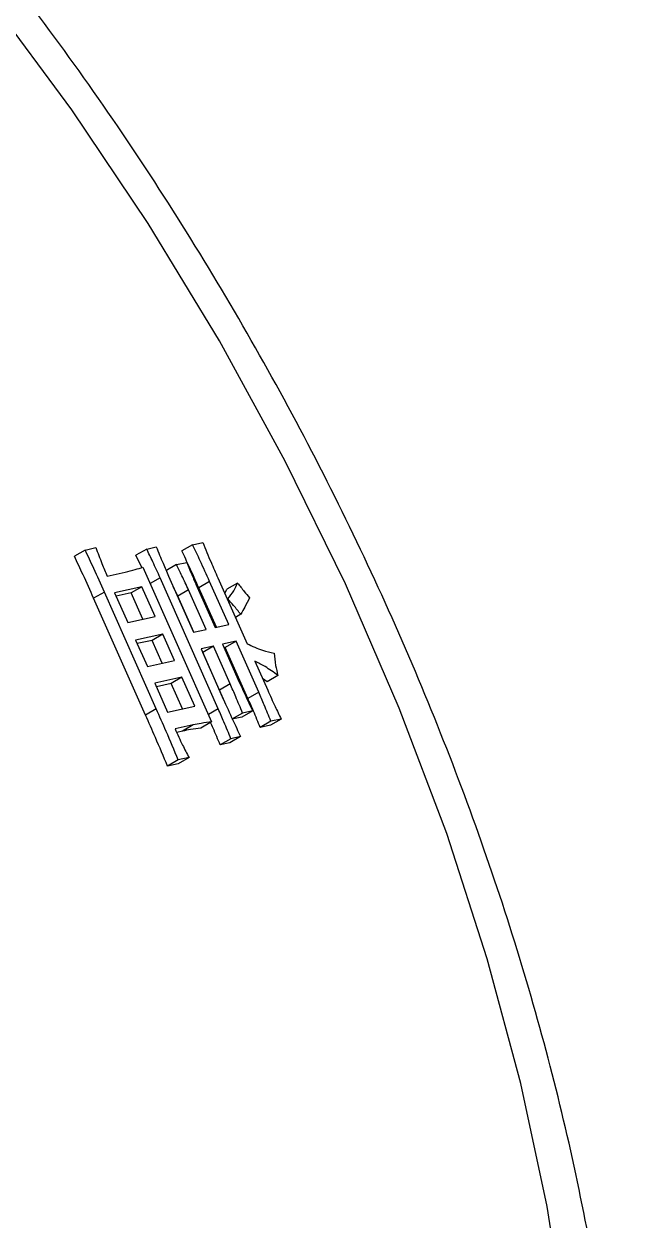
# Model space of a CAD drawing. Header units: millimetres. Extents: x 284 to 3312, y -237 to 1155.
# Drawn here: x 2004.91 to 2024.71, y 237.85 to 277.17 of the extents above; entities that cross this region are included whole.
import ezdxf

# ---------------------------------------------------------------- set-up
doc = ezdxf.new("R2010")
doc.units = ezdxf.units.MM

msp = doc.modelspace()

# ---------------------------------------------------------------- linework, layer by layer
at = {"color": 7, "linetype": 'Continuous', "lineweight": 25}
for p, q in [((2006.92, 259.88), (2007.273, 259.958)), ((2008.946, 259.913), (2008.592, 259.709)), ((2008.946, 259.913), (2009.262, 259.983)), ((2010.456, 260.054), (2010.102, 259.85)), ((2010.456, 260.054), (2010.79, 260.127)), ((2006.92, 259.88), (2006.566, 259.676)), ((2008.786, 259.304), (2008.592, 259.709)), ((2007.647, 259.026), (2008.242, 259.156)), ((2008.824, 259.315), (2011.082, 254.233)), ((2009.929, 259.4), (2009.576, 259.196)), ((2009.929, 259.4), (2010.264, 259.474)), ((2009.389, 258.964), (2009.064, 258.776)), ((2011.3, 254.661), (2009.389, 258.964)), ((2009.667, 259.025), (2010.488, 257.176)), ((2011.013, 258.845), (2010.659, 258.641)), ((2011.642, 257.429), (2011.013, 258.845)), ((2011.285, 258.967), (2012.247, 256.801)), ((2011.934, 258.793), (2011.58, 258.589)), ((2007.555, 258.498), (2007.201, 258.294)), ((2009.261, 254.658), (2007.555, 258.498)), ((2008.784, 258.672), (2007.891, 258.477)), ((2007.891, 258.477), (2008.326, 257.496)), ((2008.43, 258.468), (2007.942, 258.361)), ((2008.784, 258.672), (2008.43, 258.468)), ((2008.814, 257.603), (2008.43, 258.468)), ((2009.219, 257.691), (2008.784, 258.672)), ((2009.966, 258.363), (2009.819, 258.683)), ((2010.32, 258.567), (2009.966, 258.363)), ((2010.493, 257.177), (2009.966, 258.363)), ((2010.898, 257.266), (2010.32, 258.567)), ((2010.605, 258.66), (2011.196, 257.331)), ((2011.237, 257.34), (2010.659, 258.641)), ((2011.513, 258.453), (2011.58, 258.589)), ((2008.907, 254.454), (2007.201, 258.294)), ((2011.611, 258.279), (2011.595, 258.27)), ((2008.326, 257.496), (2009.219, 257.691)), ((2012.041, 257.77), (2011.862, 257.667)), ((2010.488, 257.176), (2010.898, 257.266)), ((2011.196, 257.331), (2011.642, 257.429)), ((2009.476, 257.113), (2008.583, 256.918)), ((2008.583, 256.918), (2008.968, 256.051)), ((2009.122, 256.909), (2008.634, 256.803)), ((2009.476, 257.113), (2009.122, 256.909)), ((2009.456, 256.158), (2009.122, 256.909)), ((2009.861, 256.246), (2009.476, 257.113)), ((2011.885, 256.882), (2011.439, 256.783)), ((2011.439, 256.783), (2011.99, 255.541)), ((2011.885, 256.882), (2011.531, 256.677)), ((2012.629, 255.206), (2011.885, 256.882)), ((2011.141, 256.718), (2010.732, 256.629)), ((2010.732, 256.629), (2011.463, 254.982)), ((2010.788, 256.514), (2010.783, 256.513)), ((2011.141, 256.718), (2010.788, 256.514)), ((2011.339, 255.272), (2010.788, 256.514)), ((2011.693, 255.476), (2011.141, 256.718)), ((2011.531, 256.677), (2011.49, 256.668)), ((2012.275, 255.002), (2011.531, 256.677)), ((2008.968, 256.051), (2009.861, 256.246)), ((2012.504, 256.223), (2012.926, 255.271)), ((2010.105, 255.697), (2009.212, 255.502)), ((2010.105, 255.697), (2009.751, 255.493)), ((2010.528, 254.745), (2010.105, 255.697)), ((2012.909, 255.552), (2012.755, 255.658)), ((2013.262, 255.756), (2012.909, 255.552)), ((2009.212, 255.502), (2009.635, 254.55)), ((2009.751, 255.493), (2009.264, 255.387)), ((2010.123, 254.656), (2009.751, 255.493)), ((2011.693, 255.476), (2011.339, 255.272)), ((2011.512, 254.874), (2011.339, 255.272)), ((2012.629, 255.206), (2012.275, 255.002)), ((2009.261, 254.658), (2008.907, 254.454)), ((2009.635, 254.55), (2010.528, 254.745)), ((2011.3, 254.661), (2010.975, 254.473)), ((2012.097, 254.52), (2011.744, 254.316)), ((2012.432, 254.593), (2012.078, 254.389)), ((2012.432, 254.593), (2012.097, 254.52)), ((2010.474, 254.131), (2009.879, 254.001)), ((2010.474, 254.131), (2010.121, 253.927)), ((2011.082, 254.233), (2010.728, 254.029)), ((2012.078, 254.389), (2011.744, 254.316)), ((2013.034, 254.249), (2012.681, 254.045)), ((2013.015, 254.119), (2012.681, 254.045)), ((2013.369, 254.323), (2013.015, 254.119)), ((2013.369, 254.323), (2013.034, 254.249)), ((2010.121, 253.927), (2009.933, 253.886)), ((2011.717, 253.675), (2011.364, 253.471)), ((2012.034, 253.745), (2011.68, 253.541)), ((2012.034, 253.745), (2011.717, 253.675)), ((2011.68, 253.541), (2011.364, 253.471)), ((2009.985, 252.978), (2009.632, 252.774)), ((2009.985, 252.852), (2009.632, 252.774)), ((2010.339, 253.056), (2009.985, 252.978)), ((2010.339, 253.056), (2009.985, 252.852))]:
    msp.add_line(p, q, dxfattribs=at)
at = {"color": 7, "linetype": 'Continuous', "lineweight": 25, "flags": 128}
msp.add_lwpolyline([(2022.743, 234.321), (2022.12, 238.296), (2021.254, 242.344), (2020.149, 246.441), (2018.812, 250.56), (2017.252, 254.678), (2015.479, 258.767), (2013.502, 262.803), (2011.335, 266.761), (2008.991, 270.617), (2006.484, 274.347), (2003.829, 277.927), (2001.044, 281.336), (1998.145, 284.554), (1995.149, 287.559), (1992.077, 290.333), (1988.946, 292.86), (1985.775, 295.123), (1982.585, 297.11), (1979.395, 298.807), (1976.225, 300.203)], dxfattribs=at)
at = {"color": 7, "linetype": 'Continuous', "lineweight": 25}
for points, knots in [([(2010.11, 193.928), (2010.494, 194.136), (2011.689, 194.784), (2013.52, 196.162), (2015.59, 198.032), (2017.461, 200.162), (2019.138, 202.527), (2020.61, 205.125), (2021.871, 207.945), (2022.911, 210.977), (2023.724, 214.205), (2024.303, 217.612), (2024.645, 221.177), (2024.747, 224.879), (2024.613, 228.696), (2024.243, 232.607), (2023.642, 236.59), (2022.815, 240.626), (2021.769, 244.694), (2020.509, 248.776), (2019.043, 252.852), (2017.38, 256.902), (2015.527, 260.906), (2013.495, 264.847), (2011.292, 268.705), (2008.931, 272.462), (2006.423, 276.098), (2003.778, 279.597), (2001.009, 282.942), (1998.13, 286.115), (1995.152, 289.1), (1992.088, 291.884), (1988.952, 294.449), (1985.757, 296.784), (1982.517, 298.874), (1979.246, 300.706), (1975.959, 302.268), (1972.673, 303.546), (1969.406, 304.531), (1966.177, 305.213), (1963.008, 305.586), (1959.921, 305.646), (1956.94, 305.395), (1954.081, 304.844), (1951.374, 303.979), (1949.322, 303.122), (1948.235, 302.461), (1947.943, 302.283)], [0, 0, 0, 0, 0.010229, 0.031763, 0.053305, 0.074953, 0.096791, 0.118874, 0.141226, 0.163837, 0.186669, 0.209671, 0.232786, 0.255968, 0.279176, 0.302379, 0.325561, 0.348717, 0.371844, 0.394943, 0.418017, 0.441071, 0.46411, 0.487139, 0.510163, 0.53319, 0.556222, 0.579265, 0.602325, 0.625409, 0.648521, 0.671667, 0.694851, 0.718075, 0.741338, 0.764637, 0.787959, 0.811275, 0.834546, 0.857722, 0.880741, 0.90354, 0.926069, 0.948305, 0.970262, 0.991989, 1, 1, 1, 1]), ([(2007.273, 259.958), (2007.338, 259.783), (2007.453, 259.472), (2007.588, 259.162), (2007.647, 259.026)], [0, 0, 0, 0, 0.5599437, 1, 1, 1, 1]), ([(2009.389, 258.964), (2009.309, 259.142), (2009.166, 259.459), (2009.013, 259.775), (2008.946, 259.913)], [0, 0, 0, 0, 0.559986, 1, 1, 1, 1]), ([(2009.262, 259.983), (2009.335, 259.804), (2009.464, 259.483), (2009.605, 259.165), (2009.667, 259.025)], [0, 0, 0, 0, 0.559982, 1, 1, 1, 1]), ([(2011.013, 258.845), (2010.912, 259.072), (2010.731, 259.476), (2010.54, 259.877), (2010.456, 260.054)], [0, 0, 0, 0, 0.559998, 1, 1, 1, 1]), ([(2010.79, 260.127), (2010.88, 259.91), (2011.04, 259.523), (2011.21, 259.137), (2011.285, 258.967)], [0, 0, 0, 0, 0.559996, 1, 1, 1, 1]), ([(2007.201, 258.294), (2007.086, 258.553), (2006.88, 259.015), (2006.662, 259.474), (2006.566, 259.676)], [0, 0, 0, 0, 0.560001, 1, 1, 1, 1]), ([(2007.555, 258.498), (2007.44, 258.757), (2007.233, 259.219), (2007.016, 259.678), (2006.92, 259.88)], [0, 0, 0, 0, 0.560001, 1, 1, 1, 1]), ([(2010.659, 258.641), (2010.558, 258.868), (2010.378, 259.272), (2010.187, 259.673), (2010.102, 259.85)], [0, 0, 0, 0, 0.559998, 1, 1, 1, 1]), ([(2008.242, 259.156), (2008.352, 259.182), (2008.55, 259.229), (2008.741, 259.289), (2008.824, 259.315)], [0, 0, 0, 0, 0.55999, 1, 1, 1, 1]), ([(2010.32, 258.567), (2010.249, 258.723), (2010.122, 259.002), (2009.988, 259.279), (2009.929, 259.4)], [0, 0, 0, 0, 0.5599879, 1, 1, 1, 1]), ([(2010.264, 259.474), (2010.325, 259.322), (2010.436, 259.05), (2010.553, 258.779), (2010.605, 258.66)], [0, 0, 0, 0, 0.560004, 1, 1, 1, 1]), ([(2011.611, 258.279), (2011.682, 258.362), (2011.808, 258.511), (2011.895, 258.707), (2011.934, 258.793)], [0, 0, 0, 0, 0.559904, 1, 1, 1, 1]), ([(2011.934, 258.793), (2012.006, 258.701), (2012.137, 258.536), (2012.272, 258.379), (2012.331, 258.31)], [0, 0, 0, 0, 0.560012, 1, 1, 1, 1]), ([(2012.041, 257.77), (2011.962, 257.866), (2011.819, 258.038), (2011.675, 258.205), (2011.611, 258.279)], [0, 0, 0, 0, 0.559994, 1, 1, 1, 1]), ([(2012.331, 258.31), (2012.278, 258.208), (2012.183, 258.027), (2012.085, 257.848), (2012.041, 257.77)], [0, 0, 0, 0, 0.560001, 1, 1, 1, 1]), ([(2012.247, 256.801), (2012.417, 256.721), (2012.721, 256.577), (2013.012, 256.517), (2013.14, 256.49)], [0, 0, 0, 0, 0.559567, 1, 1, 1, 1]), ([(2013.14, 256.49), (2013.151, 256.357), (2013.171, 256.119), (2013.234, 255.867), (2013.262, 255.756)], [0, 0, 0, 0, 0.5596819, 1, 1, 1, 1]), ([(2013.262, 255.756), (2013.121, 255.859), (2012.869, 256.042), (2012.615, 256.168), (2012.504, 256.223)], [0, 0, 0, 0, 0.558902, 1, 1, 1, 1]), ([(2012.097, 254.52), (2012.024, 254.699), (2011.893, 255.018), (2011.754, 255.336), (2011.693, 255.476)], [0, 0, 0, 0, 0.560004, 1, 1, 1, 1]), ([(2011.99, 255.541), (2012.071, 255.364), (2012.214, 255.047), (2012.365, 254.732), (2012.432, 254.593)], [0, 0, 0, 0, 0.559996, 1, 1, 1, 1]), ([(2013.034, 254.249), (2012.961, 254.428), (2012.83, 254.748), (2012.69, 255.066), (2012.629, 255.206)], [0, 0, 0, 0, 0.559989, 1, 1, 1, 1]), ([(2012.926, 255.271), (2013.007, 255.093), (2013.15, 254.776), (2013.302, 254.461), (2013.369, 254.323)], [0, 0, 0, 0, 0.559986, 1, 1, 1, 1]), ([(2011.463, 254.982), (2011.568, 254.75), (2011.754, 254.337), (2011.948, 253.926), (2012.034, 253.745)], [0, 0, 0, 0, 0.559994, 1, 1, 1, 1]), ([(2012.681, 254.045), (2012.607, 254.224), (2012.477, 254.544), (2012.337, 254.862), (2012.275, 255.002)], [0, 0, 0, 0, 0.559989, 1, 1, 1, 1]), ([(2009.632, 252.774), (2009.5, 253.088), (2009.264, 253.649), (2009.016, 254.208), (2008.907, 254.454)], [0, 0, 0, 0, 0.559987, 1, 1, 1, 1]), ([(2009.985, 252.978), (2009.853, 253.292), (2009.617, 253.853), (2009.37, 254.412), (2009.261, 254.658)], [0, 0, 0, 0, 0.559987, 1, 1, 1, 1]), ([(2011.717, 253.675), (2011.641, 253.859), (2011.504, 254.188), (2011.362, 254.516), (2011.3, 254.661)], [0, 0, 0, 0, 0.560006, 1, 1, 1, 1]), ([(2010.728, 254.029), (2010.614, 254.013), (2010.409, 253.985), (2010.209, 253.945), (2010.121, 253.927)], [0, 0, 0, 0, 0.560008, 1, 1, 1, 1]), ([(2011.082, 254.233), (2010.967, 254.217), (2010.762, 254.189), (2010.562, 254.149), (2010.474, 254.131)], [0, 0, 0, 0, 0.560008, 1, 1, 1, 1]), ([(2011.364, 253.471), (2011.287, 253.655), (2011.185, 253.903), (2011.078, 254.151), (2011.051, 254.215)], [0, 0, 0, 0, 0.7425112, 1, 1, 1, 1]), ([(2009.879, 254.001), (2009.959, 253.822), (2010.103, 253.504), (2010.267, 253.193), (2010.339, 253.056)], [0, 0, 0, 0, 0.560031, 1, 1, 1, 1])]:
    msp.add_open_spline(points, degree=3, knots=knots, dxfattribs=at)

doc.saveas('drawing.dxf')
